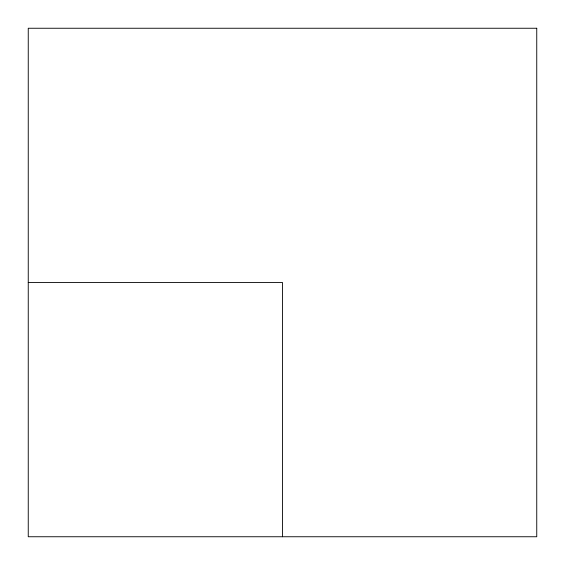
<?xml version="1.0" encoding="UTF-8"?>
<svg xmlns="http://www.w3.org/2000/svg" width="565" height="565" viewBox="0 0 565 565"><rect width="100%" height="100%" fill="white"/><g stroke="black" fill="none" stroke-linecap="round" stroke-linejoin="round"><path stroke-width="0.85" d="M28.25 282.5L282.5 282.5L282.5 536.75M536.75 28.25L28.25 28.25L28.25 536.75L536.75 536.75L536.75 28.25"/></g></svg>
